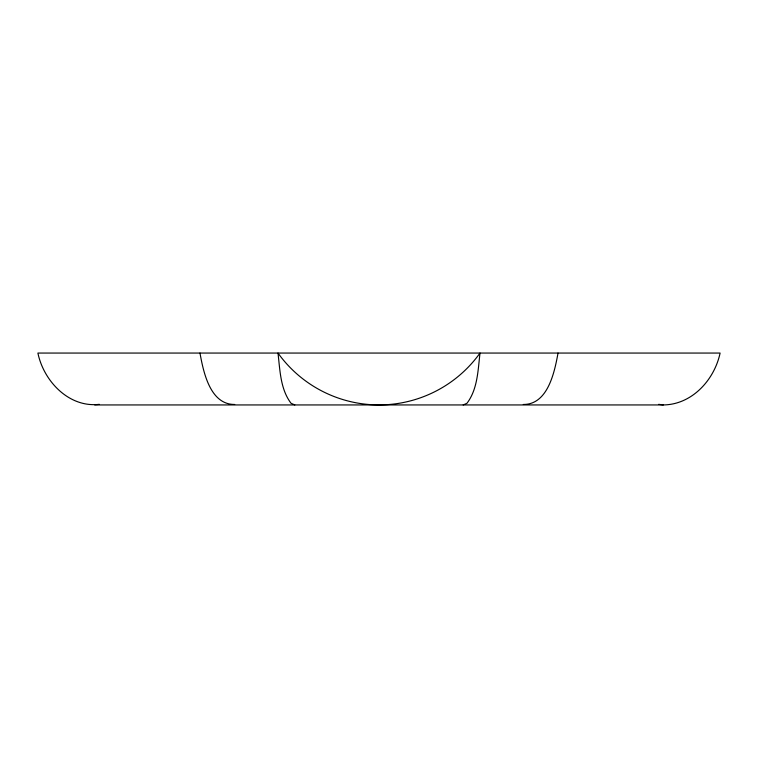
<?xml version="1.0" encoding="UTF-8"?>
<svg xmlns="http://www.w3.org/2000/svg" width="758" height="758" viewBox="0 0 758 758"><rect width="100%" height="100%" fill="white"/><g stroke="black" fill="none" stroke-linecap="round" stroke-linejoin="round"><path stroke-width="1.14" d="M558.03 353.057C554.562 372.083 547.92 404.658 523.304 404.469M463.185 404.943L466.966 403.275C477.72 389.1 477.966 370.037 480.013 353.057A124.293 124.293 0 0 1 277.987 353.057C280.034 370.037 280.28 389.1 291.034 403.275L294.815 404.943M234.696 404.469C210.08 404.658 203.438 372.083 199.97 353.057M94.684 404.943L663.316 404.943C692.045 404.639 714.406 379.853 720.1 353.057L37.9 353.057C43.661 381.094 68.987 407.956 99.317 404.336M658.683 404.336L663.316 404.943"/></g></svg>
